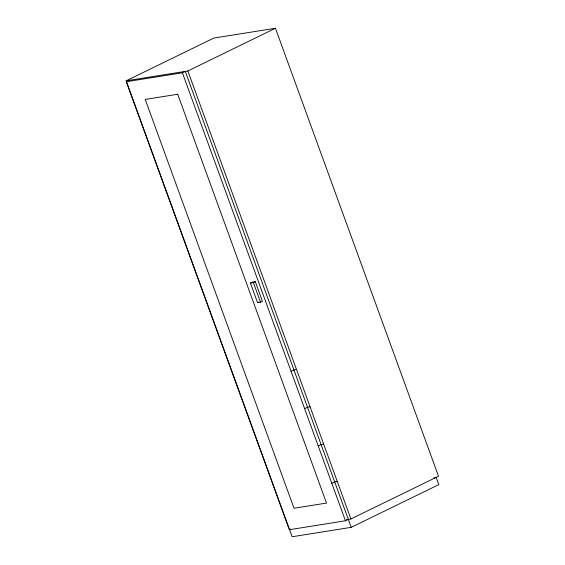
<?xml version="1.0" encoding="UTF-8"?>
<svg xmlns="http://www.w3.org/2000/svg" width="565" height="565" viewBox="0 0 565 565"><rect width="100%" height="100%" fill="white"/><g stroke="black" fill="none" stroke-linecap="round" stroke-linejoin="round"><path stroke-width="0.85" d="M288.941 527.964L126.186 80.802L213.775 38.074L275.452 28.25L438.504 476.246L350.914 518.967L346.599 519.659M348.33 519.383L345.455 520.782L289.337 529.723L126.285 81.727L129.152 80.329M126.285 81.727L182.403 72.786L185.271 71.388L351.225 527.336L438.814 484.608L436.208 477.453M126.186 80.802L187.855 70.978L275.452 28.25M250.429 283.051L252.343 282.119L255.295 281.653L262.421 301.237L260.507 302.169L257.555 302.635L250.429 283.051L253.381 282.585L255.295 281.653M257.555 302.635L258.834 302.014M291.053 371.297L293.92 369.898L296.505 369.489M304.641 408.636L307.508 407.231L310.093 406.821M318.229 445.969L321.097 444.563L323.681 444.154M331.817 483.301L334.685 481.896L337.27 481.486M289.337 529.723L290.777 529.024M433.913 477.919L435.636 477.644M351.225 527.336L292.133 536.75L289.238 528.791M187.855 70.978L350.914 518.967M182.403 72.786L345.455 520.782M253.381 282.585L260.507 302.169M177.714 94.256L145.226 99.433L294.026 508.253L326.514 503.083L177.714 94.256"/></g></svg>
